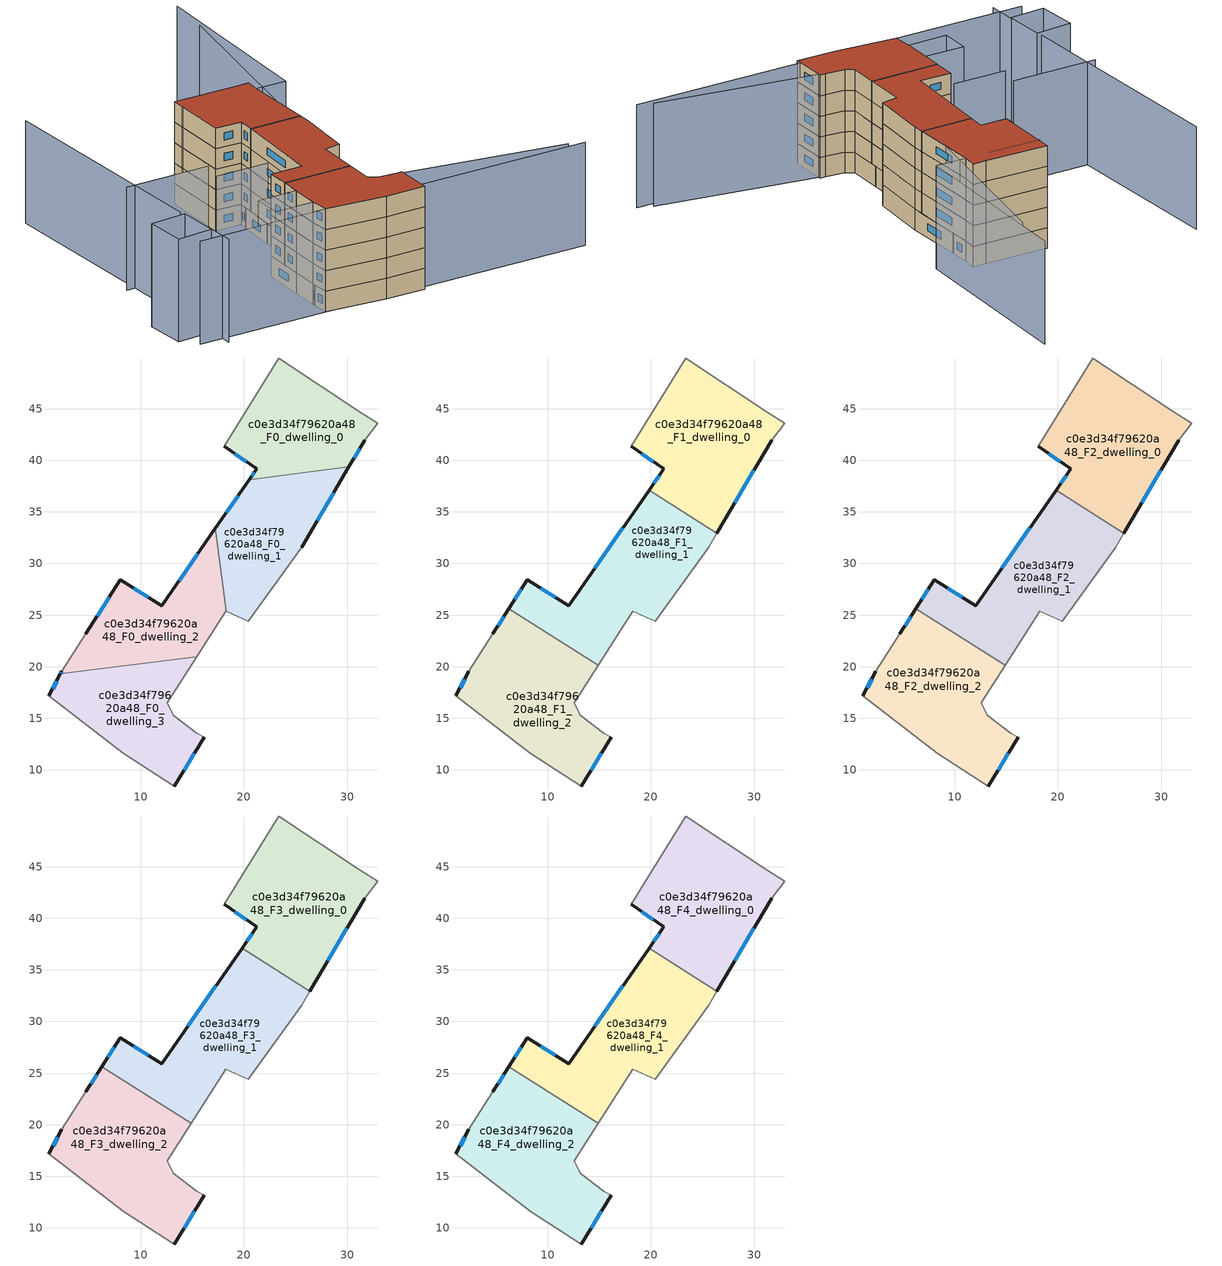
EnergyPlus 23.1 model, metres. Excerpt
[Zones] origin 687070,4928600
c0e3d34f79620a48_F0_dwelling_0
 floor ground (EU_floor_Construction): 31.29,44.66 32.97,43.59 31.7,41.94 30.18,39.36 20.54,38.12 21.26,39.17 18.09,41.35 23.39,49.91 z0
 wall outside (EU_wall_Construction): 30.18,39.36 31.7,41.94 / 18.09,41.35 21.26,39.17 20.54,38.12 z0:3
 wall adiabatic (EU_wall_Construction): 31.7,41.94 32.97,43.59 31.29,44.66 23.39,49.91 18.09,41.35 z0:3
 wall to c0e3d34f79620a48_F0_dwelling_1 (EU_wall_Construction): 20.54,38.12 30.18,39.36 z0:3
 window (EU_Window_Construction): 30.68,40.2 31.21,41.1 / 21.03,38.83 20.77,38.46 / 19.12,40.64 20.23,39.88 z0.98:2.02
c0e3d34f79620a48_F0_dwelling_1
 floor ground (EU_floor_Construction): 30.18,39.36 25.6,31.6 20.41,24.39 18.28,25.37 17.25,33.39 20.54,38.12 z0
 wall outside (EU_wall_Construction): 25.6,31.6 30.18,39.36 / 20.54,38.12 17.25,33.39 z0:3
 wall adiabatic (EU_wall_Construction): 18.28,25.37 20.41,24.39 25.6,31.6 z0:3
 wall to c0e3d34f79620a48_F0_dwelling_2 (EU_wall_Construction): 17.25,33.39 18.28,25.37 z0:3
 window (EU_Window_Construction): 27.09,34.12 28.69,36.83 / 19.47,36.59 18.32,34.93 z0.98:2.02
c0e3d34f79620a48_F0_dwelling_2
 floor ground (EU_floor_Construction): 17.25,33.39 18.28,25.37 18.26,25.37 15.45,20.99 2.23,19.3 2.37,19.58 4.69,23.19 8.03,28.43 12.03,25.89 z0
 wall outside (EU_wall_Construction): 2.37,19.58 2.23,19.3 / 17.25,33.39 12.03,25.89 8.03,28.43 4.69,23.19 z0:3
 wall adiabatic (EU_wall_Construction): 18.28,25.37 18.26,25.37 / 15.45,20.99 18.26,25.37 / 4.69,23.19 2.37,19.58 z0:3
 wall to c0e3d34f79620a48_F0_dwelling_3 (EU_wall_Construction): 2.23,19.3 15.45,20.99 z0:3
 window (EU_Window_Construction): 2.33,19.49 2.27,19.39 / 6.95,26.72 5.78,24.89 / 10.73,26.71 9.33,27.6 / 15.55,30.95 13.73,28.33 z0.98:2.02
c0e3d34f79620a48_F0_dwelling_3
 floor ground (EU_floor_Construction): 15.45,20.99 12.57,16.49 13.14,15.31 15.43,13.56 16.15,13.18 13.28,8.45 8.3,11.6 1.1,17.17 2.23,19.3 z0
 wall outside (EU_wall_Construction): 13.28,8.45 16.15,13.18 / 2.23,19.3 1.1,17.17 z0:3
 wall adiabatic (EU_wall_Construction): 16.15,13.18 15.43,13.56 13.14,15.31 12.57,16.49 15.45,20.99 / 1.1,17.17 8.3,11.6 13.28,8.45 z0:3
 window (EU_Window_Construction): 14.21,9.99 15.22,11.64 / 1.86,18.6 1.47,17.86 z0.98:2.02
c0e3d34f79620a48_F1_dwelling_0
 floor to c0e3d34f79620a48_F0_dwelling_0 (EU_floor_Construction): 31.29,44.66 32.97,43.59 31.7,41.94 30.18,39.36 20.54,38.12 21.26,39.17 18.09,41.35 23.39,49.91 z3
 floor to c0e3d34f79620a48_F0_dwelling_1 (EU_floor_Construction): 30.18,39.36 19.83,37.11 20.54,38.12 z3; 30.18,39.36 26.4,32.95 19.83,37.1 z3
 wall outside (EU_wall_Construction): 26.4,32.95 31.7,41.94 / 18.09,41.35 21.26,39.17 19.83,37.11 z3:6
 wall adiabatic (EU_wall_Construction): 31.7,41.94 32.97,43.59 31.29,44.66 23.39,49.91 18.09,41.35 z3:6
 wall to c0e3d34f79620a48_F1_dwelling_1 (EU_wall_Construction): 19.83,37.11 26.4,32.95 z3:6
 window (EU_Window_Construction): 28.13,35.87 29.98,39.01 / 20.8,38.5 20.3,37.78 / 19.12,40.64 20.23,39.88 z3.98:5.02
c0e3d34f79620a48_F1_dwelling_1
 floor to c0e3d34f79620a48_F0_dwelling_1 (EU_floor_Construction): 26.4,32.95 25.6,31.6 20.41,24.39 18.28,25.37 17.25,33.39 19.83,37.1 z3
 floor to c0e3d34f79620a48_F0_dwelling_2 (EU_floor_Construction): 17.25,33.39 18.28,25.37 18.26,25.37 15.45,20.99 13.89,20.79 6.25,25.62 8.03,28.43 12.03,25.89 z3
 floor to c0e3d34f79620a48_F0_dwelling_3 (EU_floor_Construction): 15.45,20.99 14.91,20.15 13.89,20.79 z3
 wall outside (EU_wall_Construction): 19.83,37.11 12.03,25.89 8.03,28.43 6.25,25.62 z3:6
 wall adiabatic (EU_wall_Construction): 14.91,20.14 18.26,25.37 20.41,24.39 25.6,31.6 26.4,32.95 z3:6
 wall to c0e3d34f79620a48_F1_dwelling_2 (EU_wall_Construction): 6.25,25.62 14.91,20.14 z3:6
 window (EU_Window_Construction): 10.73,26.71 9.33,27.6 / 17.29,33.46 14.57,29.54 / 7.45,27.52 6.83,26.54 z3.98:5.02
c0e3d34f79620a48_F1_dwelling_2
 floor to c0e3d34f79620a48_F0_dwelling_2 (EU_floor_Construction): 13.89,20.79 2.23,19.3 2.37,19.58 4.69,23.19 6.25,25.62 z3
 floor to c0e3d34f79620a48_F0_dwelling_3 (EU_floor_Construction): 14.91,20.14 12.57,16.49 13.14,15.31 15.43,13.56 16.15,13.18 13.28,8.45 8.3,11.6 1.1,17.17 2.23,19.3 13.89,20.79 z3
 wall outside (EU_wall_Construction): 13.28,8.45 16.15,13.18 / 2.37,19.58 1.1,17.17 / 6.25,25.62 4.69,23.19 z3:6
 wall adiabatic (EU_wall_Construction): 16.15,13.18 15.43,13.56 13.14,15.31 12.57,16.49 14.91,20.14 / 1.1,17.17 8.3,11.6 13.28,8.45 / 4.69,23.19 2.37,19.58 z3:6
 window (EU_Window_Construction): 14.21,9.99 15.22,11.64 / 1.96,18.79 1.52,17.95 / 5.74,24.83 5.2,23.98 z3.98:5.02
c0e3d34f79620a48_F2_dwelling_0
 floor to c0e3d34f79620a48_F1_dwelling_0 (EU_floor_Construction): 31.29,44.66 32.97,43.59 31.7,41.94 26.4,32.95 19.83,37.11 21.26,39.17 18.09,41.35 23.39,49.91 z6
 wall outside (EU_wall_Construction): 26.4,32.95 31.7,41.94 / 18.09,41.35 21.26,39.17 19.83,37.11 z6:9
 wall adiabatic (EU_wall_Construction): 31.7,41.94 32.97,43.59 31.29,44.66 23.39,49.91 18.09,41.35 z6:9
 wall to c0e3d34f79620a48_F2_dwelling_1 (EU_wall_Construction): 19.83,37.11 26.4,32.95 z6:9
 window (EU_Window_Construction): 28.13,35.87 29.98,39.01 / 20.8,38.5 20.3,37.78 / 19.12,40.64 20.23,39.88 z6.98:8.02
c0e3d34f79620a48_F2_dwelling_1
 floor to c0e3d34f79620a48_F1_dwelling_1 (EU_floor_Construction): 26.4,32.95 25.6,31.6 20.41,24.39 18.26,25.37 14.91,20.14 6.25,25.62 8.03,28.43 12.03,25.89 19.83,37.11 z6
 wall outside (EU_wall_Construction): 19.83,37.11 12.03,25.89 8.03,28.43 6.25,25.62 z6:9
 wall adiabatic (EU_wall_Construction): 14.91,20.14 18.26,25.37 20.41,24.39 25.6,31.6 26.4,32.95 z6:9
 wall to c0e3d34f79620a48_F2_dwelling_2 (EU_wall_Construction): 6.25,25.62 14.91,20.14 z6:9
 window (EU_Window_Construction): 10.73,26.71 9.33,27.6 / 17.29,33.46 14.57,29.54 / 7.45,27.52 6.83,26.54 z6.98:8.02
c0e3d34f79620a48_F2_dwelling_2
 floor to c0e3d34f79620a48_F1_dwelling_2 (EU_floor_Construction): 14.91,20.14 12.57,16.49 13.14,15.31 15.43,13.56 16.15,13.18 13.28,8.45 8.3,11.6 1.1,17.17 2.37,19.58 4.69,23.19 6.25,25.62 z6
 wall outside (EU_wall_Construction): 13.28,8.45 16.15,13.18 / 2.37,19.58 1.1,17.17 / 6.25,25.62 4.69,23.19 z6:9
 wall adiabatic (EU_wall_Construction): 16.15,13.18 15.43,13.56 13.14,15.31 12.57,16.49 14.91,20.14 / 1.1,17.17 8.3,11.6 13.28,8.45 / 4.69,23.19 2.37,19.58 z6:9
 window (EU_Window_Construction): 14.21,9.99 15.22,11.64 / 1.96,18.79 1.52,17.95 / 5.74,24.83 5.2,23.98 z6.98:8.02
c0e3d34f79620a48_F3_dwelling_0
 floor to c0e3d34f79620a48_F2_dwelling_0 (EU_floor_Construction): 31.29,44.66 32.97,43.59 31.7,41.94 26.4,32.95 19.83,37.11 21.26,39.17 18.09,41.35 23.39,49.91 z9
 wall outside (EU_wall_Construction): 26.4,32.95 31.7,41.94 / 18.09,41.35 21.26,39.17 19.83,37.11 z9:12
 wall adiabatic (EU_wall_Construction): 31.7,41.94 32.97,43.59 31.29,44.66 23.39,49.91 18.09,41.35 z9:12
 wall to c0e3d34f79620a48_F3_dwelling_1 (EU_wall_Construction): 19.83,37.11 26.4,32.95 z9:12
 window (EU_Window_Construction): 28.13,35.87 29.98,39.01 / 20.8,38.5 20.3,37.78 / 19.12,40.64 20.23,39.88 z9.98:11.02
c0e3d34f79620a48_F3_dwelling_1
 floor to c0e3d34f79620a48_F2_dwelling_1 (EU_floor_Construction): 26.4,32.95 25.6,31.6 20.41,24.39 18.26,25.37 14.91,20.14 6.25,25.62 8.03,28.43 12.03,25.89 19.83,37.11 z9
 wall outside (EU_wall_Construction): 19.83,37.11 12.03,25.89 8.03,28.43 6.25,25.62 z9:12
 wall adiabatic (EU_wall_Construction): 14.91,20.14 18.26,25.37 20.41,24.39 25.6,31.6 26.4,32.95 z9:12
 wall to c0e3d34f79620a48_F3_dwelling_2 (EU_wall_Construction): 6.25,25.62 14.91,20.14 z9:12
 window (EU_Window_Construction): 10.73,26.71 9.33,27.6 / 17.29,33.46 14.57,29.54 / 7.45,27.52 6.83,26.54 z9.98:11.02
c0e3d34f79620a48_F3_dwelling_2
 floor to c0e3d34f79620a48_F2_dwelling_2 (EU_floor_Construction): 14.91,20.14 12.57,16.49 13.14,15.31 15.43,13.56 16.15,13.18 13.28,8.45 8.3,11.6 1.1,17.17 2.37,19.58 4.69,23.19 6.25,25.62 z9
 wall outside (EU_wall_Construction): 13.28,8.45 16.15,13.18 / 2.37,19.58 1.1,17.17 / 6.25,25.62 4.69,23.19 z9:12
 wall adiabatic (EU_wall_Construction): 16.15,13.18 15.43,13.56 13.14,15.31 12.57,16.49 14.91,20.14 / 1.1,17.17 8.3,11.6 13.28,8.45 / 4.69,23.19 2.37,19.58 z9:12
 window (EU_Window_Construction): 14.21,9.99 15.22,11.64 / 1.96,18.79 1.52,17.95 / 5.74,24.83 5.2,23.98 z9.98:11.02
c0e3d34f79620a48_F4_dwelling_0
 floor to c0e3d34f79620a48_F3_dwelling_0 (EU_floor_Construction): 31.29,44.66 32.97,43.59 31.7,41.94 26.4,32.95 19.83,37.11 21.26,39.17 18.09,41.35 23.39,49.91 z12
 wall outside (EU_wall_Construction): 26.4,32.95 31.7,41.94 / 18.09,41.35 21.26,39.17 19.83,37.11 z12:15
 wall adiabatic (EU_wall_Construction): 31.7,41.94 32.97,43.59 31.29,44.66 23.39,49.91 18.09,41.35 z12:15
 wall to c0e3d34f79620a48_F4_dwelling_1 (EU_wall_Construction): 19.83,37.11 26.4,32.95 z12:15
 window (EU_Window_Construction): 28.13,35.87 29.98,39.01 / 20.8,38.5 20.3,37.78 / 19.12,40.64 20.23,39.88 z12.98:14.02
 roof outside (EU_roof_Construction): 26.4,32.95 31.7,41.94 32.97,43.59 31.29,44.66 23.39,49.91 18.09,41.35 21.26,39.17 19.83,37.11 z15
c0e3d34f79620a48_F4_dwelling_1
 floor to c0e3d34f79620a48_F3_dwelling_1 (EU_floor_Construction): 26.4,32.95 25.6,31.6 20.41,24.39 18.26,25.37 14.91,20.14 6.25,25.62 8.03,28.43 12.03,25.89 19.83,37.11 z12
 wall outside (EU_wall_Construction): 19.83,37.11 12.03,25.89 8.03,28.43 6.25,25.62 z12:15
 wall adiabatic (EU_wall_Construction): 14.91,20.14 18.26,25.37 20.41,24.39 25.6,31.6 26.4,32.95 z12:15
 wall to c0e3d34f79620a48_F4_dwelling_2 (EU_wall_Construction): 6.25,25.62 14.91,20.14 z12:15
 window (EU_Window_Construction): 10.73,26.71 9.33,27.6 / 17.29,33.46 14.57,29.54 / 7.45,27.52 6.83,26.54 z12.98:14.02
 roof outside (EU_roof_Construction): 20.41,24.39 25.6,31.6 26.4,32.95 19.83,37.11 12.03,25.89 8.03,28.43 6.25,25.62 14.91,20.14 18.26,25.37 z15
c0e3d34f79620a48_F4_dwelling_2
 floor to c0e3d34f79620a48_F3_dwelling_2 (EU_floor_Construction): 14.91,20.14 12.57,16.49 13.14,15.31 15.43,13.56 16.15,13.18 13.28,8.45 8.3,11.6 1.1,17.17 2.37,19.58 4.69,23.19 6.25,25.62 z12
 wall outside (EU_wall_Construction): 13.28,8.45 16.15,13.18 / 2.37,19.58 1.1,17.17 / 6.25,25.62 4.69,23.19 z12:15
 wall adiabatic (EU_wall_Construction): 16.15,13.18 15.43,13.56 13.14,15.31 12.57,16.49 14.91,20.14 / 1.1,17.17 8.3,11.6 13.28,8.45 / 4.69,23.19 2.37,19.58 z12:15
 window (EU_Window_Construction): 14.21,9.99 15.22,11.64 / 1.96,18.79 1.52,17.95 / 5.74,24.83 5.2,23.98 z12.98:14.02
 roof outside (EU_roof_Construction): 13.28,8.45 16.15,13.18 15.43,13.56 13.14,15.31 12.57,16.49 14.91,20.14 6.25,25.62 4.69,23.19 2.37,19.58 1.1,17.17 8.3,11.6 z15
shading: -15.27,27.74 35.07,-4.77 / -11.08,28.22 -13.13,24.58 / 33.65,-2.96 11,17.22 / 11,17.22 46.79,57.41 / 9.43,65.14 -8.08,34.13 / 10.9,30.3 4.25,34.62 / 50.99,62.69 35.5,39.41 / 35.5,39.41 22.21,48.25 / 6.68,37.08 -4.01,43.9 / -0.33,26.37 4.69,23.19 / 4.69,23.19 2.39,19.56 / 2.39,19.56 -2.63,22.75 / -2.63,22.75 -0.33,26.37 / -15.94,30.65 -13.07,35.91 / -13.07,35.91 -8.36,33.34 / -8.36,33.34 -11.24,28.08 / -11.24,28.08 -15.94,30.65 z0:15
[Building]
EU S2 Campaign: North Axis=0; Terrain=City; Solar Distribution=FullExterior
[Site:Location]
Bologna: Latitude=44.5; Longitude=11.25; Time Zone=1; Elevation=37
[SizingPeriod:WeatherFileDays]
AnnualSizingPeriod: Begin Month=1; Begin Day of Month=1; End Month=12; End Day of Month=31; Day of Week for Start Day=Monday; Use Weather File Daylight Saving Period=No; Use Weather File Rain and Snow Indicators=No
[MATERIAL]
EU_InternalMass_Material: Roughness=MediumRough; Thickness=0.1; Conductivity=1; Density=1800; Specific Heat=900; Thermal Absorptance=0.9; Solar Absorptance=0.7; Visible Absorptance=0.7
[MATERIAL:NOMASS] Roughness=MediumRough; Thermal Absorptance=0.9; Solar Absorptance=0.7; Visible Absorptance=0.7
Name | Thermal Resistance
EU_wall_NoMass | 0.905828
EU_roof_NoMass | 0.37593
EU_floor_NoMass | 0.67114
[WINDOWMATERIAL:SIMPLEGLAZINGSYSTEM]
EU_Window_SimpleGlazing: UFactor=4.52486; Solar Heat Gain Coefficient=0.85; Visible Transmittance=0.85
[CONSTRUCTION]
EU_wall_Construction: EU_wall_NoMass
EU_roof_Construction: EU_roof_NoMass
EU_floor_Construction: EU_floor_NoMass
EU_InternalMass_Construction: EU_InternalMass_Material
EU_Window_Construction: EU_Window_SimpleGlazing
[ZONE] Type=1; Multiplier=1; Ceiling Height=autocalculate; Floor Area=autocalculate; Part of Total Floor Area=Yes
Name | Volume
c0e3d34f79620a48_F0_dwelling_0 | 300.462
c0e3d34f79620a48_F1_dwelling_0 | 400.608
c0e3d34f79620a48_F2_dwelling_0; c0e3d34f79620a48_F3_dwelling_0; c0e3d34f79620a48_F4_dwelling_0; c0e3d34f79620a48_F1_dwelling_1 | 400.622
c0e3d34f79620a48_F0_dwelling_1 | 300.468
c0e3d34f79620a48_F2_dwelling_1; c0e3d34f79620a48_F3_dwelling_1; c0e3d34f79620a48_F4_dwelling_1 | 400.633
c0e3d34f79620a48_F0_dwelling_2 | 300.48
c0e3d34f79620a48_F1_dwelling_2 | 400.644
c0e3d34f79620a48_F2_dwelling_2; c0e3d34f79620a48_F3_dwelling_2; c0e3d34f79620a48_F4_dwelling_2 | 400.647
c0e3d34f79620a48_F0_dwelling_3 | 300.47
[INTERNALMASS] Construction=EU_InternalMass_Construction
Name | Zone or ZoneList | Surface Area
c0e3d34f79620a48_F0_dwelling_0_EU_InternalMass | c0e3d34f79620a48_F0_dwelling_0 | 100.154
c0e3d34f79620a48_F0_dwelling_1_EU_InternalMass | c0e3d34f79620a48_F0_dwelling_1 | 100.156
c0e3d34f79620a48_F0_dwelling_2_EU_InternalMass | c0e3d34f79620a48_F0_dwelling_2 | 100.161
c0e3d34f79620a48_F0_dwelling_3_EU_InternalMass | c0e3d34f79620a48_F0_dwelling_3 | 100.157
c0e3d34f79620a48_F1_dwelling_0_EU_InternalMass | c0e3d34f79620a48_F1_dwelling_0 | 133.541
c0e3d34f79620a48_F1_dwelling_1_EU_InternalMass | c0e3d34f79620a48_F1_dwelling_1 | 133.544
c0e3d34f79620a48_F1_dwelling_2_EU_InternalMass | c0e3d34f79620a48_F1_dwelling_2 | 133.549
c0e3d34f79620a48_F2_dwelling_0_EU_InternalMass | c0e3d34f79620a48_F2_dwelling_0 | 133.541
c0e3d34f79620a48_F2_dwelling_1_EU_InternalMass | c0e3d34f79620a48_F2_dwelling_1 | 133.544
c0e3d34f79620a48_F2_dwelling_2_EU_InternalMass | c0e3d34f79620a48_F2_dwelling_2 | 133.549
c0e3d34f79620a48_F3_dwelling_0_EU_InternalMass | c0e3d34f79620a48_F3_dwelling_0 | 133.541
c0e3d34f79620a48_F3_dwelling_1_EU_InternalMass | c0e3d34f79620a48_F3_dwelling_1 | 133.544
c0e3d34f79620a48_F3_dwelling_2_EU_InternalMass | c0e3d34f79620a48_F3_dwelling_2 | 133.549
c0e3d34f79620a48_F4_dwelling_0_EU_InternalMass | c0e3d34f79620a48_F4_dwelling_0 | 133.541
c0e3d34f79620a48_F4_dwelling_1_EU_InternalMass | c0e3d34f79620a48_F4_dwelling_1 | 133.544
c0e3d34f79620a48_F4_dwelling_2_EU_InternalMass | c0e3d34f79620a48_F4_dwelling_2 | 133.549
[OTHEREQUIPMENT] Fuel Type=Electricity; Design Level Calculation Method=Watts/Area; Power per Zone Floor Area=1; Fraction Latent=0; Fraction Radiant=0; Fraction Lost=0; Carbon Dioxide Generation Rate=0; EndUse Subcategory=EU_Step8_InternalGains
Name | Zone or ZoneList or Space or SpaceList | Schedule
EU_Step8_InternalGain_c0e3d34f79620a48_F0_dwelling_0_f000 | c0e3d34f79620a48_F0_dwelling_0 | EU_Step8_GainSchedule_c0e3d34f79620a48_F0_dwelling_0_f000
EU_Step8_InternalGain_c0e3d34f79620a48_F0_dwelling_1_f000 | c0e3d34f79620a48_F0_dwelling_1 | EU_Step8_GainSchedule_c0e3d34f79620a48_F0_dwelling_1_f000
EU_Step8_InternalGain_c0e3d34f79620a48_F0_dwelling_2_f000 | c0e3d34f79620a48_F0_dwelling_2 | EU_Step8_GainSchedule_c0e3d34f79620a48_F0_dwelling_2_f000
EU_Step8_InternalGain_c0e3d34f79620a48_F0_dwelling_3_f000 | c0e3d34f79620a48_F0_dwelling_3 | EU_Step8_GainSchedule_c0e3d34f79620a48_F0_dwelling_3_f000
EU_Step8_InternalGain_c0e3d34f79620a48_F1_dwelling_0_f000 | c0e3d34f79620a48_F1_dwelling_0 | EU_Step8_GainSchedule_c0e3d34f79620a48_F1_dwelling_0_f000
EU_Step8_InternalGain_c0e3d34f79620a48_F1_dwelling_1_f000 | c0e3d34f79620a48_F1_dwelling_1 | EU_Step8_GainSchedule_c0e3d34f79620a48_F1_dwelling_1_f000
EU_Step8_InternalGain_c0e3d34f79620a48_F1_dwelling_2_f000 | c0e3d34f79620a48_F1_dwelling_2 | EU_Step8_GainSchedule_c0e3d34f79620a48_F1_dwelling_2_f000
EU_Step8_InternalGain_c0e3d34f79620a48_F2_dwelling_0_f000 | c0e3d34f79620a48_F2_dwelling_0 | EU_Step8_GainSchedule_c0e3d34f79620a48_F2_dwelling_0_f000
EU_Step8_InternalGain_c0e3d34f79620a48_F2_dwelling_1_f000 | c0e3d34f79620a48_F2_dwelling_1 | EU_Step8_GainSchedule_c0e3d34f79620a48_F2_dwelling_1_f000
EU_Step8_InternalGain_c0e3d34f79620a48_F2_dwelling_2_f000 | c0e3d34f79620a48_F2_dwelling_2 | EU_Step8_GainSchedule_c0e3d34f79620a48_F2_dwelling_2_f000
EU_Step8_InternalGain_c0e3d34f79620a48_F3_dwelling_0_f000 | c0e3d34f79620a48_F3_dwelling_0 | EU_Step8_GainSchedule_c0e3d34f79620a48_F3_dwelling_0_f000
EU_Step8_InternalGain_c0e3d34f79620a48_F3_dwelling_1_f000 | c0e3d34f79620a48_F3_dwelling_1 | EU_Step8_GainSchedule_c0e3d34f79620a48_F3_dwelling_1_f000
EU_Step8_InternalGain_c0e3d34f79620a48_F3_dwelling_2_f000 | c0e3d34f79620a48_F3_dwelling_2 | EU_Step8_GainSchedule_c0e3d34f79620a48_F3_dwelling_2_f000
EU_Step8_InternalGain_c0e3d34f79620a48_F4_dwelling_0_f000 | c0e3d34f79620a48_F4_dwelling_0 | EU_Step8_GainSchedule_c0e3d34f79620a48_F4_dwelling_0_f000
EU_Step8_InternalGain_c0e3d34f79620a48_F4_dwelling_1_f000 | c0e3d34f79620a48_F4_dwelling_1 | EU_Step8_GainSchedule_c0e3d34f79620a48_F4_dwelling_1_f000
EU_Step8_InternalGain_c0e3d34f79620a48_F4_dwelling_2_f000 | c0e3d34f79620a48_F4_dwelling_2 | EU_Step8_GainSchedule_c0e3d34f79620a48_F4_dwelling_2_f000
[ZONEVENTILATION:DESIGNFLOWRATE] Schedule=EU_AlwaysOn; Design Flow Rate Calculation Method=AirChanges/Hour; Air Changes per Hour=0.73129; Ventilation Type=Natural; Fan Pressure Rise=0; Fan Total Efficiency=1; Constant Term Coefficient=1; Temperature Term Coefficient=0; Velocity Term Coefficient=0; Velocity Squared Term Coefficient=0; Minimum Indoor Temperature=-100; Maximum Indoor Temperature=100; Delta Temperature=-100; Minimum Outdoor Temperature=-100; Maximum Outdoor Temperature=100; Maximum Wind Speed=40
Name | Zone or ZoneList or Space or SpaceList
EU_ConstantAir_c0e3d34f79620a48_F0_dwelling_0 | c0e3d34f79620a48_F0_dwelling_0
EU_ConstantAir_c0e3d34f79620a48_F0_dwelling_1 | c0e3d34f79620a48_F0_dwelling_1
EU_ConstantAir_c0e3d34f79620a48_F0_dwelling_2 | c0e3d34f79620a48_F0_dwelling_2
EU_ConstantAir_c0e3d34f79620a48_F0_dwelling_3 | c0e3d34f79620a48_F0_dwelling_3
EU_ConstantAir_c0e3d34f79620a48_F1_dwelling_0 | c0e3d34f79620a48_F1_dwelling_0
EU_ConstantAir_c0e3d34f79620a48_F1_dwelling_1 | c0e3d34f79620a48_F1_dwelling_1
EU_ConstantAir_c0e3d34f79620a48_F1_dwelling_2 | c0e3d34f79620a48_F1_dwelling_2
EU_ConstantAir_c0e3d34f79620a48_F2_dwelling_0 | c0e3d34f79620a48_F2_dwelling_0
EU_ConstantAir_c0e3d34f79620a48_F2_dwelling_1 | c0e3d34f79620a48_F2_dwelling_1
EU_ConstantAir_c0e3d34f79620a48_F2_dwelling_2 | c0e3d34f79620a48_F2_dwelling_2
EU_ConstantAir_c0e3d34f79620a48_F3_dwelling_0 | c0e3d34f79620a48_F3_dwelling_0
EU_ConstantAir_c0e3d34f79620a48_F3_dwelling_1 | c0e3d34f79620a48_F3_dwelling_1
EU_ConstantAir_c0e3d34f79620a48_F3_dwelling_2 | c0e3d34f79620a48_F3_dwelling_2
EU_ConstantAir_c0e3d34f79620a48_F4_dwelling_0 | c0e3d34f79620a48_F4_dwelling_0
EU_ConstantAir_c0e3d34f79620a48_F4_dwelling_1 | c0e3d34f79620a48_F4_dwelling_1
EU_ConstantAir_c0e3d34f79620a48_F4_dwelling_2 | c0e3d34f79620a48_F4_dwelling_2
[HVACTEMPLATE:THERMOSTAT] Constant Heating Setpoint=20; Constant Cooling Setpoint=50
EU_HeatOnly_c0e3d34f79620a48_F0_dwelling_0; EU_HeatOnly_c0e3d34f79620a48_F0_dwelling_1; EU_HeatOnly_c0e3d34f79620a48_F0_dwelling_2; EU_HeatOnly_c0e3d34f79620a48_F0_dwelling_3; EU_HeatOnly_c0e3d34f79620a48_F1_dwelling_0; EU_HeatOnly_c0e3d34f79620a48_F1_dwelling_1; EU_HeatOnly_c0e3d34f79620a48_F1_dwelling_2; EU_HeatOnly_c0e3d34f79620a48_F2_dwelling_0; EU_HeatOnly_c0e3d34f79620a48_F2_dwelling_1; EU_HeatOnly_c0e3d34f79620a48_F2_dwelling_2; EU_HeatOnly_c0e3d34f79620a48_F3_dwelling_0; EU_HeatOnly_c0e3d34f79620a48_F3_dwelling_1; EU_HeatOnly_c0e3d34f79620a48_F3_dwelling_2; EU_HeatOnly_c0e3d34f79620a48_F4_dwelling_0; EU_HeatOnly_c0e3d34f79620a48_F4_dwelling_1; EU_HeatOnly_c0e3d34f79620a48_F4_dwelling_2
[HVACTEMPLATE:ZONE:IDEALLOADSAIRSYSTEM] System Availability Schedule=EU_AlwaysOn; Maximum Heating Supply Air Temperature=50; Minimum Cooling Supply Air Temperature=13; Maximum Heating Supply Air Humidity Ratio=0.0156; Minimum Cooling Supply Air Humidity Ratio=0.0077; Heating Limit=NoLimit; Cooling Limit=NoLimit; Heating Availability Schedule=EU_AlwaysOn; Cooling Availability Schedule=EU_CoolingOff; Dehumidification Control Type=ConstantSensibleHeatRatio; Cooling Sensible Heat Ratio=0.7; Dehumidification Setpoint=60; Humidification Control Type=None; Humidification Setpoint=30; Outdoor Air Method=None; Outdoor Air Flow Rate per Person=0.00944; Outdoor Air Flow Rate per Zone Floor Area=0; Outdoor Air Flow Rate per Zone=0; Demand Controlled Ventilation Type=None; Outdoor Air Economizer Type=NoEconomizer; Heat Recovery Type=None; Sensible Heat Recovery Effectiveness=0.7; Latent Heat Recovery Effectiveness=0.65
Name | Template Thermostat
c0e3d34f79620a48_F0_dwelling_0 | EU_HeatOnly_c0e3d34f79620a48_F0_dwelling_0
c0e3d34f79620a48_F0_dwelling_1 | EU_HeatOnly_c0e3d34f79620a48_F0_dwelling_1
c0e3d34f79620a48_F0_dwelling_2 | EU_HeatOnly_c0e3d34f79620a48_F0_dwelling_2
c0e3d34f79620a48_F0_dwelling_3 | EU_HeatOnly_c0e3d34f79620a48_F0_dwelling_3
c0e3d34f79620a48_F1_dwelling_0 | EU_HeatOnly_c0e3d34f79620a48_F1_dwelling_0
c0e3d34f79620a48_F1_dwelling_1 | EU_HeatOnly_c0e3d34f79620a48_F1_dwelling_1
c0e3d34f79620a48_F1_dwelling_2 | EU_HeatOnly_c0e3d34f79620a48_F1_dwelling_2
c0e3d34f79620a48_F2_dwelling_0 | EU_HeatOnly_c0e3d34f79620a48_F2_dwelling_0
c0e3d34f79620a48_F2_dwelling_1 | EU_HeatOnly_c0e3d34f79620a48_F2_dwelling_1
c0e3d34f79620a48_F2_dwelling_2 | EU_HeatOnly_c0e3d34f79620a48_F2_dwelling_2
c0e3d34f79620a48_F3_dwelling_0 | EU_HeatOnly_c0e3d34f79620a48_F3_dwelling_0
c0e3d34f79620a48_F3_dwelling_1 | EU_HeatOnly_c0e3d34f79620a48_F3_dwelling_1
c0e3d34f79620a48_F3_dwelling_2 | EU_HeatOnly_c0e3d34f79620a48_F3_dwelling_2
c0e3d34f79620a48_F4_dwelling_0 | EU_HeatOnly_c0e3d34f79620a48_F4_dwelling_0
c0e3d34f79620a48_F4_dwelling_1 | EU_HeatOnly_c0e3d34f79620a48_F4_dwelling_1
c0e3d34f79620a48_F4_dwelling_2 | EU_HeatOnly_c0e3d34f79620a48_F4_dwelling_2
[SIZING:ZONE] Zone Cooling Design Supply Air Temperature Input Method=SupplyAirTemperature; Zone Cooling Design Supply Air Temperature=13; Zone Heating Design Supply Air Temperature Input Method=SupplyAirTemperature; Zone Heating Design Supply Air Temperature=50; Zone Cooling Design Supply Air Humidity Ratio=0.008; Zone Heating Design Supply Air Humidity Ratio=0.008; Cooling Design Air Flow Method=DesignDay; Cooling Design Air Flow Rate=0; Cooling Minimum Air Flow per Zone Floor Area=0.000762; Cooling Minimum Air Flow=0; Cooling Minimum Air Flow Fraction=0.2; Heating Design Air Flow Method=DesignDay; Heating Design Air Flow Rate=0; Heating Maximum Air Flow per Zone Floor Area=0.002032; Heating Maximum Air Flow=0.141576; Heating Maximum Air Flow Fraction=0.3; Account for Dedicated Outdoor Air System=No; Dedicated Outdoor Air System Control Strategy=NeutralSupplyAir; Dedicated Outdoor Air Low Setpoint Temperature for Design=autosize; Dedicated Outdoor Air High Setpoint Temperature for Design=autosize; Zone Load Sizing Method=Sensible Load Only No Latent Load; Zone Latent Cooling Design Supply Air Humidity Ratio Input Method=HumidityRatioDifference; Zone Cooling Design Supply Air Humidity Ratio Difference=0.005; Zone Latent Heating Design Supply Air Humidity Ratio Input Method=HumidityRatioDifference; Zone Humidification Design Supply Air Humidity Ratio Difference=0.005
c0e3d34f79620a48_F0_dwelling_0; c0e3d34f79620a48_F0_dwelling_1; c0e3d34f79620a48_F0_dwelling_2; c0e3d34f79620a48_F0_dwelling_3; c0e3d34f79620a48_F1_dwelling_0; c0e3d34f79620a48_F1_dwelling_1; c0e3d34f79620a48_F1_dwelling_2; c0e3d34f79620a48_F2_dwelling_0; c0e3d34f79620a48_F2_dwelling_1; c0e3d34f79620a48_F2_dwelling_2; c0e3d34f79620a48_F3_dwelling_0; c0e3d34f79620a48_F3_dwelling_1; c0e3d34f79620a48_F3_dwelling_2; c0e3d34f79620a48_F4_dwelling_0; c0e3d34f79620a48_F4_dwelling_1; c0e3d34f79620a48_F4_dwelling_2
[SCHEDULE:CONSTANT]
Name | Hourly Value
EU_AlwaysOn | 1
EU_CoolingOff | 0
[SCHEDULE:FILE] Column Number=1; Rows to Skip at Top=0; Number of Hours of Data=8760; Column Separator=Comma; Interpolate to Timestep=No; Minutes per Item=60; Adjust Schedule for Daylight Savings=Yes
Name | File
EU_Step8_GainSchedule_c0e3d34f79620a48_F0_dwelling_0_f000 | ../../schedules/c0e3d34f79620a48/c0e3d34f79620a48_F0_dwelling_0_f000_gain.csv
EU_Step8_GainSchedule_c0e3d34f79620a48_F0_dwelling_1_f000 | ../../schedules/c0e3d34f79620a48/c0e3d34f79620a48_F0_dwelling_1_f000_gain.csv
EU_Step8_GainSchedule_c0e3d34f79620a48_F0_dwelling_2_f000 | ../../schedules/c0e3d34f79620a48/c0e3d34f79620a48_F0_dwelling_2_f000_gain.csv
EU_Step8_GainSchedule_c0e3d34f79620a48_F0_dwelling_3_f000 | ../../schedules/c0e3d34f79620a48/c0e3d34f79620a48_F0_dwelling_3_f000_gain.csv
EU_Step8_GainSchedule_c0e3d34f79620a48_F1_dwelling_0_f000 | ../../schedules/c0e3d34f79620a48/c0e3d34f79620a48_F1_dwelling_0_f000_gain.csv
EU_Step8_GainSchedule_c0e3d34f79620a48_F1_dwelling_1_f000 | ../../schedules/c0e3d34f79620a48/c0e3d34f79620a48_F1_dwelling_1_f000_gain.csv
EU_Step8_GainSchedule_c0e3d34f79620a48_F1_dwelling_2_f000 | ../../schedules/c0e3d34f79620a48/c0e3d34f79620a48_F1_dwelling_2_f000_gain.csv
EU_Step8_GainSchedule_c0e3d34f79620a48_F2_dwelling_0_f000 | ../../schedules/c0e3d34f79620a48/c0e3d34f79620a48_F2_dwelling_0_f000_gain.csv
EU_Step8_GainSchedule_c0e3d34f79620a48_F2_dwelling_1_f000 | ../../schedules/c0e3d34f79620a48/c0e3d34f79620a48_F2_dwelling_1_f000_gain.csv
EU_Step8_GainSchedule_c0e3d34f79620a48_F2_dwelling_2_f000 | ../../schedules/c0e3d34f79620a48/c0e3d34f79620a48_F2_dwelling_2_f000_gain.csv
EU_Step8_GainSchedule_c0e3d34f79620a48_F3_dwelling_0_f000 | ../../schedules/c0e3d34f79620a48/c0e3d34f79620a48_F3_dwelling_0_f000_gain.csv
EU_Step8_GainSchedule_c0e3d34f79620a48_F3_dwelling_1_f000 | ../../schedules/c0e3d34f79620a48/c0e3d34f79620a48_F3_dwelling_1_f000_gain.csv
EU_Step8_GainSchedule_c0e3d34f79620a48_F3_dwelling_2_f000 | ../../schedules/c0e3d34f79620a48/c0e3d34f79620a48_F3_dwelling_2_f000_gain.csv
EU_Step8_GainSchedule_c0e3d34f79620a48_F4_dwelling_0_f000 | ../../schedules/c0e3d34f79620a48/c0e3d34f79620a48_F4_dwelling_0_f000_gain.csv
EU_Step8_GainSchedule_c0e3d34f79620a48_F4_dwelling_1_f000 | ../../schedules/c0e3d34f79620a48/c0e3d34f79620a48_F4_dwelling_1_f000_gain.csv
EU_Step8_GainSchedule_c0e3d34f79620a48_F4_dwelling_2_f000 | ../../schedules/c0e3d34f79620a48/c0e3d34f79620a48_F4_dwelling_2_f000_gain.csv
